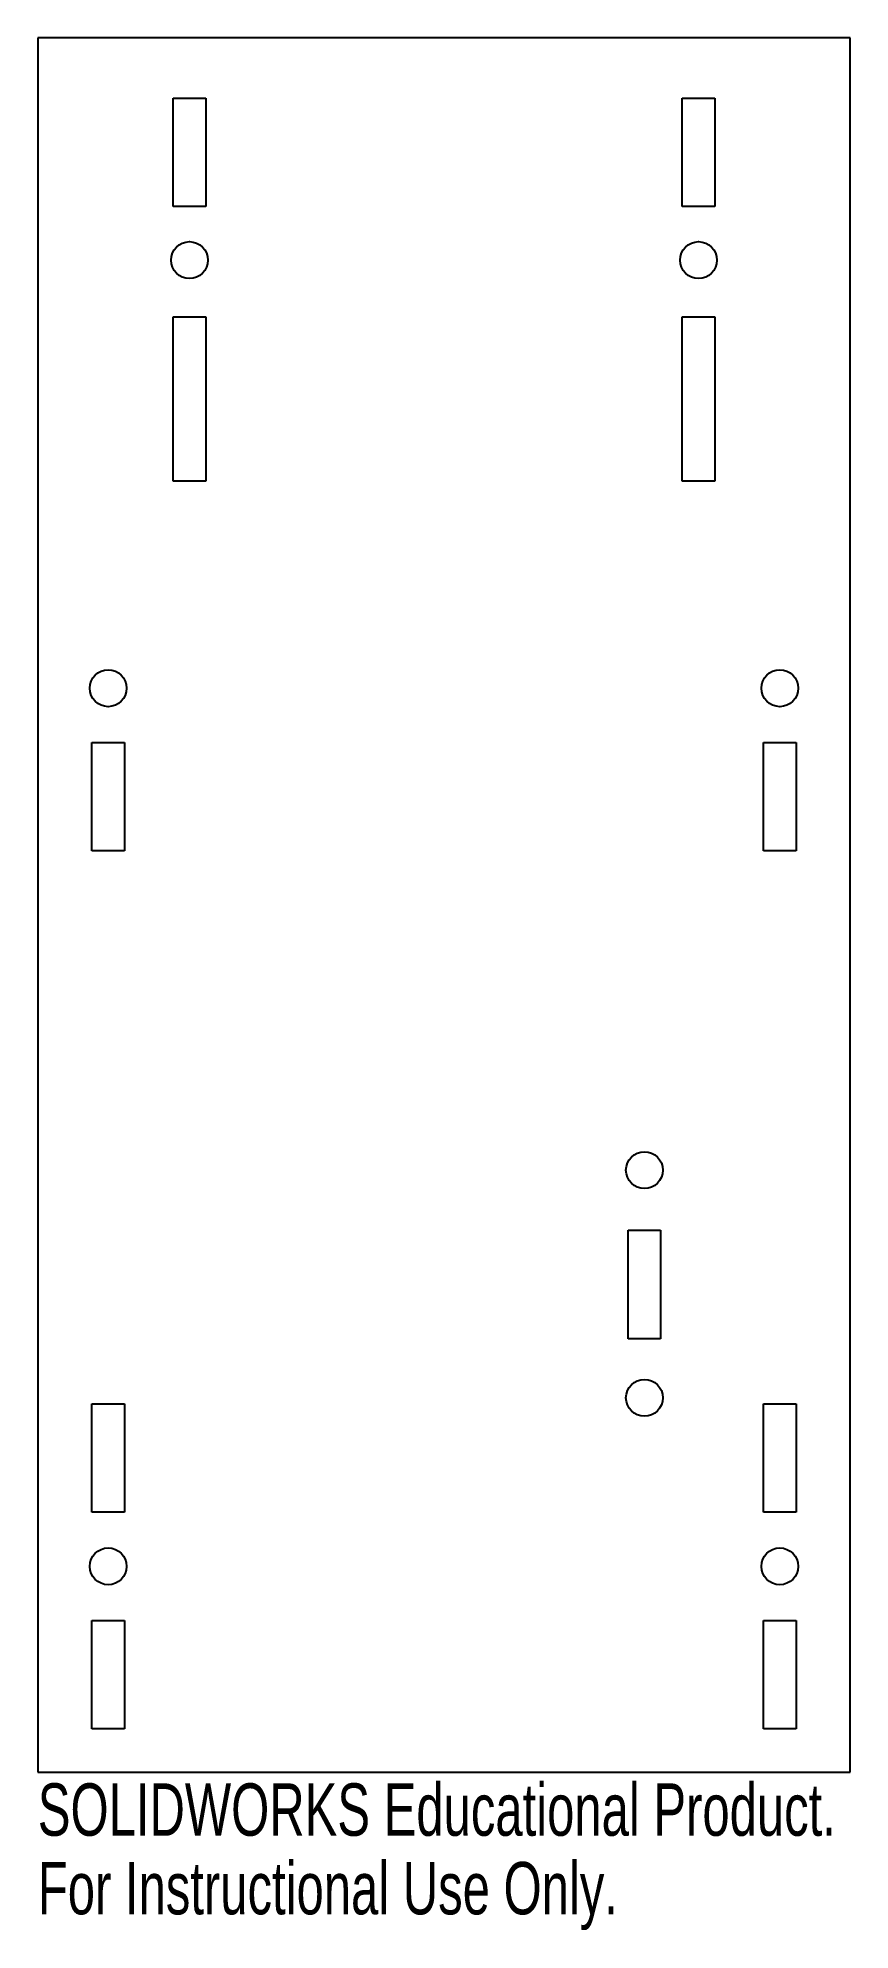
# Model space of a CAD drawing. Header units: millimetres. Extents: x 0 to 75, y -15 to 160.
import ezdxf

# ---------------------------------------------------------------- set-up
doc = ezdxf.new("R2010")
doc.units = ezdxf.units.MM
doc.styles.add('SLDTEXTSTYLE0', font='TXT', dxfattribs={"width": 0.7})

msp = doc.modelspace()

# ---------------------------------------------------------------- linework, layer by layer
at = {"color": 7, "linetype": 'Continuous', "lineweight": 25}
for p, q in [((0, 160), (0, 0)), ((75, 160), (0, 160)), ((75, 0), (75, 160)), ((12.5, 154.45), (15.5, 154.45)), ((12.5, 144.45), (12.5, 154.45)), ((15.5, 154.45), (15.5, 144.45)), ((59.5, 154.45), (62.5, 154.45)), ((59.5, 144.45), (59.5, 154.45)), ((62.5, 154.45), (62.5, 144.45)), ((15.5, 144.45), (12.5, 144.45)), ((62.5, 144.45), (59.5, 144.45)), ((12.5, 134.27), (15.5, 134.27)), ((12.5, 119.09), (12.5, 134.27)), ((15.5, 134.27), (15.5, 119.09)), ((59.5, 134.27), (62.5, 134.27)), ((59.5, 119.09), (59.5, 134.27)), ((62.5, 134.27), (62.5, 119.09)), ((15.5, 119.09), (12.5, 119.09)), ((62.5, 119.09), (59.5, 119.09)), ((5, 85), (5, 95)), ((5, 95), (8, 95)), ((8, 95), (8, 85)), ((67, 85), (67, 95)), ((67, 95), (70, 95)), ((70, 95), (70, 85)), ((8, 85), (5, 85)), ((70, 85), (67, 85)), ((54.5, 40), (54.5, 50)), ((54.5, 50), (57.5, 50)), ((57.5, 50), (57.5, 40)), ((57.5, 40), (54.5, 40)), ((5, 24), (5, 34)), ((5, 34), (8, 34)), ((8, 34), (8, 24)), ((67, 24), (67, 34)), ((67, 34), (70, 34)), ((70, 34), (70, 24)), ((8, 24), (5, 24)), ((70, 24), (67, 24)), ((5, 4), (5, 14)), ((5, 14), (8, 14)), ((8, 14), (8, 4)), ((67, 4), (67, 14)), ((67, 14), (70, 14)), ((70, 14), (70, 4)), ((8, 4), (5, 4)), ((70, 4), (67, 4)), ((0, 0), (75, 0))]:
    msp.add_line(p, q, dxfattribs=at)
for centre in [(14, 139.5), (61, 139.5), (6.5, 100), (68.5, 100), (56, 55.55), (56, 34.55), (6.5, 19), (68.5, 19)]:
    msp.add_circle(centre, 1.7, dxfattribs=at)

# ---------------------------------------------------------------- texts
at = {"color": 7, "linetype": 'Continuous', "char_height": 4.8336, "attachment_point": 1, "style": 'SLDTEXTSTYLE0'}
for s, insert in [('SOLIDWORKS Educational Product.', (0, -1.02)), ('For Instructional Use Only.', (0, -8.27))]:
    msp.add_mtext(s, dxfattribs=dict(at, insert=insert))

doc.saveas('drawing.dxf')
